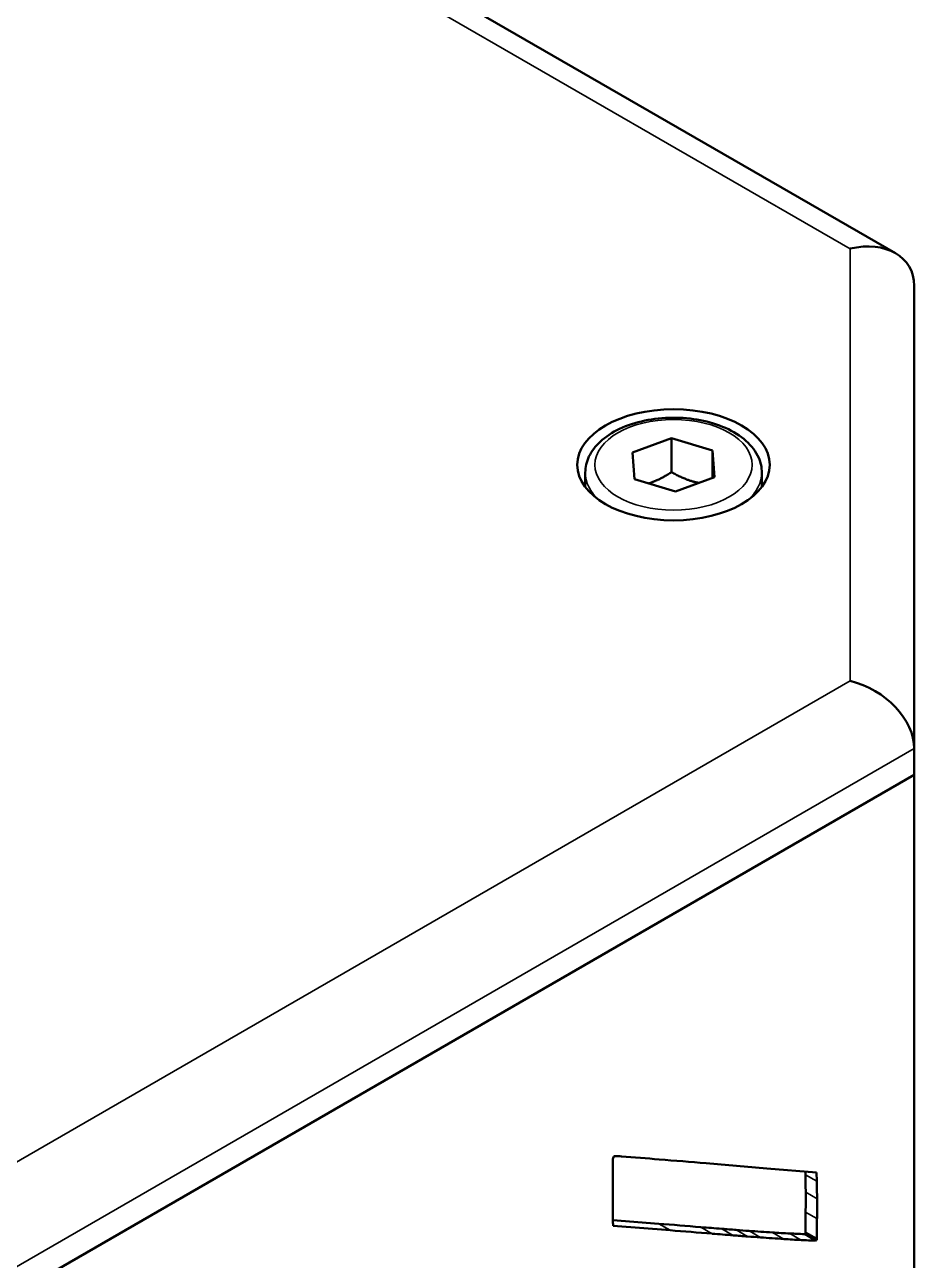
# Model space of a CAD drawing. Header units: inches. Extents: x -24.6 to 49, y -43 to 20.8.
# Drawn here: x -11.971 to -8.698, y 13.438 to 17.987 of the extents above; entities that cross this region are included whole.
import ezdxf

# ---------------------------------------------------------------- set-up
doc = ezdxf.new("R2010")
doc.units = ezdxf.units.IN
doc.header["$MEASUREMENT"] = 0
doc.layers.add('Visible (ANSI)', color=7, linetype='Continuous', lineweight=50)
doc.layers.add('Visible Narrow (ANSI)', color=7, linetype='Continuous', lineweight=35)

msp = doc.modelspace()

# ---------------------------------------------------------------- linework, layer by layer
at = {"layer": 'Visible (ANSI)'}
for p, q in [((-8.767, 17.1462), (-15.1276, 20.8185)), ((-8.6978, 15.3216), (-8.6978, 17.0264)), ((-9.7348, 16.4124), (-9.591, 16.4652)), ((-9.591, 16.4652), (-9.4398, 16.4197)), ((-9.591, 16.3398), (-9.591, 16.4652)), ((-9.7275, 16.314), (-9.7348, 16.4124)), ((-9.4398, 16.4197), (-9.4325, 16.3213)), ((-9.4398, 16.3186), (-9.4398, 16.4197)), ((-9.9085, 16.3379), (-9.9085, 16.2851)), ((-9.2589, 16.3379), (-9.2589, 16.2851)), ((-9.5764, 16.2685), (-9.7275, 16.314)), ((-9.4325, 16.3213), (-9.5764, 16.2685)), ((-8.6978, 15.2251), (-8.6978, 15.3216)), ((-15.0989, 11.5295), (-8.6978, 15.2251)), ((-15.0989, 11.5295), (-8.6978, 15.2251)), ((-8.6978, 12.5249), (-8.6978, 15.2251)), ((-9.2405, 13.776), (-9.0571, 13.7604)), ((-9.0984, 13.764), (-9.0982, 13.7526)), ((-9.0571, 13.7604), (-9.0565, 13.7285)), ((-9.6378, 13.5721), (-9.8069, 13.5858)), ((-9.8057, 13.565), (-9.8065, 13.5716)), ((-9.5961, 13.548), (-9.8057, 13.565))]:
    msp.add_line(p, q, dxfattribs=at)
for centre, major_axis, ratio, start_param, end_param in [((-8.9341, 16.9699), (-0.2182, -0.126), 0.717439, 2.748894, 4.31969), ((-8.9341, 15.3781), (0.2182, -0.126), 0.717439, 0.392699, 1.963495), ((-8.2722, 14.6536), (1.0857, 1.8805), 0.57735, 2.341888, 2.35768), ((-9.1996, 14.1335), (0.4299, 0.7446), 0.57735, 2.319119, 2.341887), ((-9.7981, 13.8136), (0.0064, 0.0111), 0.57735, 1.855505, 2.319119), ((-9.8015, 13.81), (0.0044, 0.0144), 0.369154, 0.992925, 1.403772), ((-9.8024, 13.8185), (0.0012, 0.00207), 0.57735, 0.810016, 1.5598), ((-9.8033, 13.8093), (0.0065, 0.0113), 0.57735, 0.542219, 0.684073), ((-9.8039, 13.8066), (0.008, 0.0139), 0.57735, 0.424428, 0.542219), ((-9.8045, 13.8044), (0.0093, 0.016), 0.57735, 0.318357, 0.424428), ((-10.0329, 13.1495), (0.368, 0.6374), 0.57735, 0.267824, 0.318357), ((-123.6008, -282.7485), (162.6739, 281.7595), 0.57735, 0.267128, 0.267824), ((-65.1739, -130.7105), (79.2749, 137.3082), 0.57735, 0.265356, 0.267128), ((-163.8039, -386.5447), (219.6242, 380.4003), 0.57735, 0.264527, 0.265356), ((34.4097, 39.3692), (31.2664, 54.155), 0.57735, 2.35768, 2.359068), ((-12.2334, 11.8609), (-2.2175, -3.8407), 0.57735, 2.360756, 2.37874), ((-12.1916, 11.8368), (-2.2175, -3.8407), 0.57735, 2.360756, 2.37874), ((4.7327, 22.1367), (10.2815, 17.8081), 0.57735, 2.359068, 2.36174), ((-13.9101, 10.884), (-3.4031, -5.8943), 0.57735, 2.347713, 2.360756), ((-13.8683, 10.8599), (-3.4031, -5.8943), 0.57735, 2.347713, 2.360756), ((-1.5351, 18.4779), (5.8494, 10.1315), 0.57735, 2.36174, 2.365814), ((10.9988, 25.8535), (14.7126, 25.483), 0.57735, 2.365814, 2.367215), ((-44.8917, -6.6998), (-25.3112, -43.8403), 0.57735, 2.345934, 2.347713), ((-9.7646, 13.6015), (0.0298, 0.0516), 0.57735, 2.367215, 2.476683), ((636.3858, 1695.374), (-922.5247, -1597.8597), 0.57735, 0.267366, 0.267502), ((41.9939, 147.6047), (-73.5277, -127.3536), 0.57735, 0.267502, 0.268366), ((-44.85, -6.7239), (-25.3112, -43.8403), 0.57735, 2.345934, 2.347713), ((636.4275, 1695.3499), (-922.5247, -1597.8597), 0.57735, 0.267366, 0.267502), ((42.0356, 147.5806), (-73.5277, -127.3536), 0.57735, 0.267502, 0.268366), ((8.2854, 59.692), (-25.3072, -43.8333), 0.57735, 0.268366, 0.27005), ((8.3271, 59.6679), (-25.3072, -43.8333), 0.57735, 0.268366, 0.27005), ((2.7304, 45.16), (-17.337, -30.0286), 0.57735, 0.270048, 0.272284), ((2.7721, 45.1359), (-17.337, -30.0286), 0.57735, 0.270048, 0.272284), ((0.0869, 38.2164), (-13.5292, -23.4332), 0.57735, 0.272283, 0.277415), ((0.1287, 38.1923), (-13.5292, -23.4332), 0.57735, 0.272283, 0.277415), ((-6.2969, 21.2898), (-4.249, -7.3594), 0.57735, 0.277416, 0.289579), ((-6.2552, 21.2657), (-4.249, -7.3594), 0.57735, 0.277416, 0.289579), ((5.5746, 53.4875), (-21.8935, -37.9207), 0.57735, 0.289579, 0.291519), ((-9.1016, 13.5371), (-0.00181, -0.00314), 0.57735, 0.291519, 1.570796), ((-9.1037, 13.5384), (-0.00393, -0.00681), 0.57735, 1.570796, 2.345934), ((-9.062, 13.5143), (-0.00393, -0.00681), 0.57735, 1.570796, 2.345934), ((5.6164, 53.4634), (-21.8935, -37.9207), 0.57735, 0.289579, 0.291519), ((-9.0599, 13.513), (-0.00181, -0.00314), 0.57735, 0.291519, 1.570796)]:
    msp.add_ellipse(centre, major_axis=major_axis, ratio=ratio, start_param=start_param, end_param=end_param, dxfattribs=at)
msp.add_ellipse((-9.5837, 16.3668), major_axis=(-0.3543, 0), ratio=0.57735, dxfattribs=at)
msp.add_open_spline([(-9.9085, 16.3379), (-9.9085, 16.3581), (-9.9037, 16.3783), (-9.8854, 16.4172), (-9.8712, 16.4356), (-9.8338, 16.4704), (-9.8097, 16.4862), (-9.7543, 16.5124), (-9.7229, 16.5227), (-9.6569, 16.5365), (-9.6222, 16.5401), (-9.553, 16.5406), (-9.5184, 16.5375), (-9.4522, 16.5248), (-9.4207, 16.5151), (-9.3636, 16.4897), (-9.3381, 16.4738), (-9.2967, 16.4368), (-9.2805, 16.4158), (-9.2629, 16.3751), (-9.2589, 16.3565), (-9.2589, 16.3379)], degree=3, knots=[4.231553, 4.231553, 4.231553, 4.231553, 4.497348, 4.497348, 4.786972, 4.786972, 5.115067, 5.115067, 5.453778, 5.453778, 5.789911, 5.789911, 6.12447, 6.12447, 6.460386, 6.460386, 6.799038, 6.799038, 7.128638, 7.128638, 7.373146, 7.373146, 7.373146, 7.373146], dxfattribs=at)
for points, weights in [([(-9.591, 16.3398), (-9.6362, 16.3106), (-9.6755, 16.2984)], [1, 1.09193047859, 1.07460195935]), ([(-9.4905, 16.3), (-9.5376, 16.3095), (-9.591, 16.3398)], [1.06779087633, 1.10454257713, 1])]:
    msp.add_rational_spline(points, weights, degree=2, dxfattribs=at)
at = {"layer": 'Visible Narrow (ANSI)'}
for p, q in [((-15.1968, 20.7785), (-8.9341, 17.1627)), ((-8.9341, 17.1627), (-8.9341, 15.5709)), ((-8.9341, 15.5709), (-15.1968, 11.9552)), ((-15.0989, 11.6259), (-8.6978, 15.3216)), ((-9.0565, 13.7285), (-9.0982, 13.7526)), ((-9.0557, 13.6639), (-9.0975, 13.688)), ((-9.0558, 13.5913), (-9.0976, 13.6154)), ((-9.5961, 13.548), (-9.6378, 13.5721)), ((-9.4419, 13.5356), (-9.4837, 13.5597)), ((-9.3638, 13.5294), (-9.4056, 13.5535)), ((-9.3114, 13.5253), (-9.3532, 13.5494)), ((-9.2637, 13.5217), (-9.3054, 13.5458)), ((-9.178, 13.5158), (-9.2198, 13.5399)), ((-9.1139, 13.5121), (-9.1557, 13.5363)), ((-9.0611, 13.5097), (-9.1028, 13.5338)), ((-9.058, 13.512), (-9.0998, 13.5361)), ((-9.0564, 13.5174), (-9.0982, 13.5415))]:
    msp.add_line(p, q, dxfattribs=at)
msp.add_ellipse((-9.5837, 16.3668), major_axis=(-0.2894, 0), ratio=0.57735, dxfattribs=at)
for major_axis, start_param, end_param in [((-0.3248, 0), 0, 0.569132), ((0.3248, 0), 5.714053, 6.283185)]:
    msp.add_ellipse((-9.5837, 16.3379), major_axis=major_axis, ratio=0.57735, start_param=start_param, end_param=end_param, dxfattribs=at)

doc.saveas('drawing.dxf')
